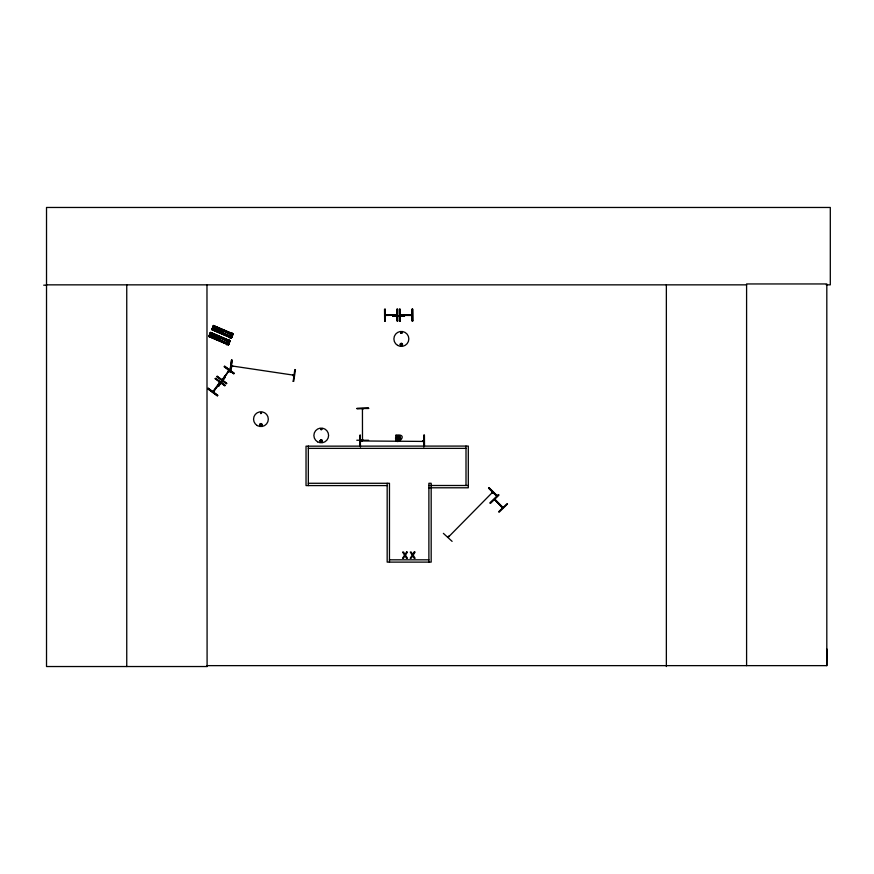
<?xml version="1.0" encoding="UTF-8"?>
<svg xmlns="http://www.w3.org/2000/svg" width="874" height="874" viewBox="0 0 874 874"><rect width="100%" height="100%" fill="white"/><g stroke="black" fill="none" stroke-linecap="round" stroke-linejoin="round"><path stroke-width="1.31" d="M826.214 284.848L830.3 284.848L830.3 207.466L46.519 207.466L46.519 666.534L207.094 666.534L206.985 665.638L826.815 665.638L826.935 649.043M494.586 499.557L502.539 507.98L494.455 499.338M501.905 507.095L502.332 506.68L502.616 507.728M261.501 413.173C260.572 410.682 259.917 415.194 261.588 413.02M261.708 424.895C260.354 421.771 259.829 427.375 261.643 424.688M320.889 429.396L321.599 429.309L320.933 429.221M321.807 429.462C320.583 426.971 320.638 431.647 321.807 429.156M320.463 440.758C322.091 443.894 321.982 438.06 320.561 441.151M401.057 332.776L401.679 332.961L401.144 332.557M400.663 344.443C404.203 343.318 398.85 346.159 401.723 343.832M229.906 371.832L231.577 360.132M230.419 371.909L232.014 360.186M232.44 365.889C233.5 366.829 230.55 366.73 231.632 365.78M232.342 366.545L232.429 365.955M292.779 375.503L292.943 374.946L292.866 375.536M293.926 375.623L293.762 375.066M293.205 381.293L294.789 369.571L295.445 369.658L293.719 381.359L293.118 381.272M212.83 391.683L214.086 390.886M219.057 383.216L219.833 382.156M398.14 439.983L400.576 438.267L398.872 435.842L396.435 437.546L398.14 439.983L398.566 437.579L398.446 438.235M398.566 437.579L398.872 435.842M228.147 342.641L229.108 342.608M231.348 335.277L231.042 335.791L231.85 335.54M231.686 335.463L231.894 336.086M362.972 409.087L362.492 408.551L362.502 409.207M501.862 507.139L502.288 506.723M362.437 408.682L362.492 440.212M362.426 439.677L362.907 440.212M260.671 412.867L261.304 413.02L260.638 413.107M401.931 333.103C401.537 330.394 399.921 334.633 401.931 332.928M213.529 325.423L211.737 329.618L231.37 338.041L211.781 329.52M210.863 337.124L212.426 333.507M213.846 330.186L215.408 326.57M212.196 337.703L213.748 334.076M215.179 330.765L216.741 327.138M214.185 338.555L215.747 334.939M217.167 331.617L218.729 328.001M215.954 339.32L217.506 335.703M218.937 332.382L220.499 328.766M217.943 340.183L219.505 336.556M220.925 333.245L222.488 329.618M226.486 343.853L228.048 340.237M229.469 336.916L231.031 333.3M226.781 344.706L228.868 339.877M229.775 337.757L231.85 332.928M226.934 344.771L229.021 339.931M229.928 337.823L232.003 332.994M228.3 342.16L228.048 342.728L228.343 342.258M231.883 336.151L232.134 335.583M228.365 345.001L230.157 340.805L210.536 332.36L208.755 336.556L228.409 344.913M231.359 338.063L233.139 333.868L213.485 325.51M220.27 382.473L213.376 391.847L212.928 391.443M219.155 382.976L219.516 383.358M220.073 382.637L213.354 391.76M220.117 382.67L219.636 382.32M229.108 370.674L222.215 379.829L229.261 370.467M385.216 314.913L386.647 315.317M400.216 314.946L401.363 314.891L401.286 315.47M228.092 370.947L228.453 371.57M208.209 388.318L217.757 395.31L217.364 395.835L207.837 388.832L208.231 388.296M215.233 378.781L215.627 378.245L225.153 385.248L224.76 385.784L215.288 378.704M224.607 366.25L224.225 366.774L233.751 373.777L234.134 373.253L224.607 366.25L234.101 373.296M212.895 391.585L219.756 382.255M222.215 379.939L229.075 370.5M395.682 315.383L396.927 314.837L385.259 315.383M412.036 314.869L410.682 315.416M360.47 440.955L423.54 441.425M360.514 441.425L361.661 440.846L361.541 441.479M423.628 441.414L422.601 441.37L423.54 440.9M397.157 439.513L398.293 438.169M398.73 437.645L399.855 436.301M222.925 378.868L221.887 379.578M448.701 536.101L447.87 536.953M491.8 493.023L492.554 492.27L448.373 537.106M448.242 537.149L448.996 536.45M492.095 493.318L492.849 492.608M490.303 503.249L498.737 494.957M507.139 503.61L498.606 511.793L499.065 512.262L507.51 503.992M495.449 500.365L494.815 499.032M231.37 365.867L293.981 375.219M396.534 438.628L398.194 438.027M398.828 437.798L400.489 437.186M385.467 314.848L396.883 314.793M395.977 314.782L395.769 315.317M411.796 315.405L400.336 315.361L412.047 315.416M422.721 440.835L422.721 441.501M410.966 314.749L410.977 315.35M401.516 333.344L400.947 333.191M321.053 440.288L321.916 440.791M494.837 499.141L502.867 507.313M385.183 309.21L384.527 309.21L384.658 321.031M400.248 321.064L399.593 321.064L399.516 309.243L400.183 309.243L400.172 321.064L400.008 309.243M411.916 314.869L400.216 315.361M385.467 315.448L397.058 315.252M384.604 321.031L385.259 321.031L385.161 309.21L385.095 321.031M397.746 320.955L397.08 320.955L397.014 309.134L397.67 309.123L397.692 320.955M412.736 320.987L412.08 320.987L412.004 309.167L412.659 309.156L412.736 320.987L412.604 309.156M360.438 435.252L359.782 435.252L359.848 445.762M361.661 440.944L360.601 441.37L361.672 441.359M360.449 447.073L360.274 435.252M356.789 408.486L368.609 408.497M356.789 440.234L368.62 440.278M43.7 285.175L46.519 285.164M46.519 284.848L746.593 284.848M308.325 448.373L466.006 448.373M308.325 483.278L389.465 483.278L389.465 562.113M428.883 485.496L468.3 485.496M387.171 485.583L306.031 485.583L306.031 446.166L468.3 446.079L468.3 487.79L428.883 487.79M389.465 559.819L428.883 559.819M228.824 370.15L228.376 371.461M231.49 365.878L232.55 366.031M231.424 366.282L232.484 366.435M292.801 375.055L293.751 375.121M292.746 375.459L293.806 375.612M396.435 437.546L398.173 437.852M398.839 437.961L400.576 438.267M213.289 325.969L232.899 334.436M213.212 326.144L232.845 334.578M213.114 326.373L232.801 334.666M213.103 326.406L232.703 334.895M212.972 326.69L231.413 334.524M232.484 335.408L232.003 336.512M213.507 328.886L231.905 336.785M213.475 328.952L231.872 336.883M212.174 328.591L231.763 337.113M231.665 337.342L212.076 328.821L231.599 337.495M211.978 329.061L231.566 337.582M211.858 329.334L231.501 337.746M210.503 332.448L230.113 340.893M210.416 332.644L230.037 341.089M210.328 332.841L229.949 341.286M210.23 333.06L229.917 341.373M210.197 333.147L229.851 341.526M210.121 333.311L229.731 341.8M211.257 334.076L228.42 341.461M211.213 334.163L228.387 341.537M229.491 342.346L229.021 343.46M209.301 335.277L227.655 343.285M228.813 343.974L209.17 335.561L228.78 344.05M209.05 335.845L228.715 344.203M208.984 335.998L228.617 344.432M208.886 336.239L228.507 344.684L208.875 336.272M224.323 366.643L233.795 373.711M217.123 376.432L226.65 383.435M215.332 378.639L224.858 385.653M208.176 388.362L217.702 395.376M207.87 388.788L217.397 395.791M396.894 436.552L398.249 437.688M398.762 438.125L400.117 439.261M488.992 487.747L497.415 496.05M488.686 488.053L497.109 496.366M452.109 541.367L443.38 533.369M397.79 435.929L398.391 437.59M398.62 438.224L399.232 439.884M424.349 435.241L424.425 445.751L424.414 435.241L423.748 435.252L423.824 447.073L423.912 435.252M412.167 309.167L412.244 320.987M399.571 309.243L399.647 321.064M397.178 309.134L397.244 320.955M826.815 665.638L826.815 283.952L746.593 283.952L746.593 665.638M666.359 284.848L666.359 666.534M466.006 446.079L466.006 485.496M428.883 562.113L428.883 483.278L431.177 483.278L431.177 562.113L387.171 562.113L387.171 483.278M308.325 446.079L308.325 485.583M206.974 284.848L207.094 666.534M126.752 284.848L126.752 666.534M216.861 337.812C218.314 341.013 219.166 335.168 216.861 337.812M219.844 330.875C221.308 334.076 222.16 328.231 219.844 330.875M259.906 424.414C261.217 428.478 263.074 421.541 259.906 424.414M320.212 440.693C321.512 444.757 323.369 437.83 320.212 440.693M400.336 344.17C401.647 348.234 403.504 341.297 400.336 344.17M231.523 360.121L229.851 371.821L230.496 371.92L232.178 360.208L231.523 360.121M362.382 439.611L362.404 440.179L362.492 439.611M406.552 552.051L405.033 554.509L403.548 552.051L402.597 552.051L404.52 555.176L402.532 558.3L403.438 558.3L404.979 555.798L406.508 558.3L407.459 558.3L405.492 555.132L407.448 552.051L406.552 552.051M414.221 552.051L412.714 554.509L411.217 552.051L410.267 552.051L412.189 555.176L410.212 558.3L411.108 558.3L412.659 555.798L414.178 558.3L415.128 558.3L413.173 555.132L415.128 552.051L414.221 552.051M217.211 376.301L216.828 376.825L226.355 383.839L226.737 383.304L217.211 376.301M225.328 376.945L218.478 386.352L225.328 376.945M489.036 487.703L488.577 488.173L496.989 496.476L497.448 496.006L489.036 487.703M395.988 435.186C392.612 450.416 411.479 432.98 395.988 435.186M498.431 494.64L489.91 502.845L490.369 503.315L498.846 495.077L498.388 494.597M368.609 408.234L356.789 408.573L368.609 408.202M404.509 316.126L392.863 316.257L404.509 316.126M233.019 334.152L213.398 325.707L233.008 334.196M317.557 441.818A7.363 7.363 0 0 0 328.602 435.438A7.363 7.363 0 0 0 317.557 429.068A7.363 7.363 0 0 0 317.557 441.818M320.43 441.774A1.147 1.147 0 0 0 322.342 441.261A1.147 1.147 0 0 0 320.944 439.862A1.147 1.147 0 0 0 320.43 441.774M397.626 345.394A7.484 7.484 0 0 0 408.846 338.915A7.484 7.484 0 0 0 397.626 332.437A7.484 7.484 0 0 0 397.626 345.394M400.795 345.438A1.147 1.147 0 0 0 402.51 344.443A1.147 1.147 0 0 0 400.795 343.449A1.147 1.147 0 0 0 400.795 345.438M257.251 425.551A7.374 7.374 0 0 0 268.318 419.159A7.374 7.374 0 0 0 257.251 412.768A7.374 7.374 0 0 0 257.251 425.551M260.365 425.682A1.147 1.147 0 0 0 262.08 424.688A1.147 1.147 0 0 0 260.365 423.693A1.147 1.147 0 0 0 260.365 425.682"/></g></svg>
